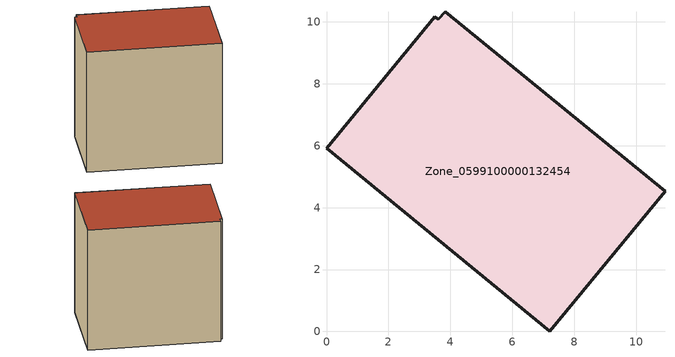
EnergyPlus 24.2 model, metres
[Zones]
Zone_0599100000132454
 floor ground (C_G): 0,5.92 3.49,10.17 3.61,10.08 3.83,10.33 10.93,4.53 7.21,0 z0
 wall outside (C_F): 0,5.92 7.21,0 10.93,4.53 3.83,10.33 3.61,10.08 3.49,10.17 0,5.92 z0:9.1
 roof outside (C_R): 3.49,10.17 0,5.92 7.21,0 10.93,4.53 3.83,10.33 3.61,10.08 z9.1
[BUILDING]
Pand.0599100000132454: North Axis=0; Terrain=City; Loads Convergence Tolerance Value=0.04; Temperature Convergence Tolerance Value=0.4; Solar Distribution=FullExterior; Maximum Number of Warmup Days=25; Minimum Number of Warmup Days=1
[Site:Location]
Rotterdam.The.Hague.AP_ZH_NLD Design_Conditions: Latitude=51.96; Longitude=4.45; Time Zone=1; Elevation=-4.5
[SITE:GROUNDTEMPERATURE:BUILDINGSURFACE]
18, 18, 18, 18, 18, 18, 18, 18, 18, 18, 18, 18
[MATERIAL] Thermal Absorptance=0.9; Solar Absorptance=0.7; Visible Absorptance=0.7
Name | Roughness | Thickness | Conductivity | Density | Specific Heat
G.TC.1946-1964 | MediumSmooth | 0.15 | 1 | 540 | 1210
F.TC.1946-1964 | Rough | 0.3 | 0.857143 | 1920 | 840
R.TC.1946-1964 | MediumRough | 0.2 | 0.235294 | 1500 | 1000
[CONSTRUCTION]
C_G: G.TC.1946-1964
C_F: F.TC.1946-1964
C_R: R.TC.1946-1964
[ZONE]
Zone_0599100000132454: Type=1; Multiplier=1; Ceiling Height=Autocalculate; Volume=Autocalculate; Floor Area=autocalculate; Part of Total Floor Area=Yes
[ZONEINFILTRATION:DESIGNFLOWRATE]
Infil_Zone_0599100000132454: Zone or ZoneList or Space or SpaceList=Zone_0599100000132454; Schedule=AlwaysOn; Design Flow Rate Calculation Method=Flow/Area; Flow Rate per Floor Area=0.003; Constant Term Coefficient=1; Temperature Term Coefficient=0; Velocity Term Coefficient=0; Velocity Squared Term Coefficient=0
[HVACTEMPLATE:ZONE:IDEALLOADSAIRSYSTEM]
Zone_0599100000132454: Maximum Heating Supply Air Temperature=50; Minimum Cooling Supply Air Temperature=13; Maximum Heating Supply Air Humidity Ratio=0.0156; Minimum Cooling Supply Air Humidity Ratio=0.0077; Heating Limit=NoLimit; Cooling Limit=NoLimit; Dehumidification Control Type=ConstantSensibleHeatRatio; Cooling Sensible Heat Ratio=0.7; Dehumidification Setpoint=60; Humidification Control Type=None; Humidification Setpoint=30; Outdoor Air Method=None; Outdoor Air Flow Rate per Person=0.00944; Outdoor Air Flow Rate per Zone Floor Area=0; Outdoor Air Flow Rate per Zone=0; Demand Controlled Ventilation Type=None; Outdoor Air Economizer Type=NoEconomizer; Heat Recovery Type=None; Sensible Heat Recovery Effectiveness=0.7; Latent Heat Recovery Effectiveness=0.65
[ZONECONTROL:THERMOSTAT]
ThermostatControl_Zone_0599100000132454: Zone or ZoneList=Zone_0599100000132454; Control Type Schedule=DualSetpointControlType; Control 1=Thermostat_Zone_0599100000132454; Temperature Difference Between Cutout And Setpoint=0
[THERMOSTATSETPOINT:DUALSETPOINT]
Thermostat_Zone_0599100000132454: Heating Setpoint Temperature Schedule=HeatingSetpoint_Zone_0599100000132454; Cooling Setpoint Temperature Schedule=CoolingSetpoint_Zone_0599100000132454
[SCHEDULE:COMPACT]
HeatingSetpoint_Zone_0599100000132454: Through: 12/31, For: AllDays, Until: 24:00, 21
CoolingSetpoint_Zone_0599100000132454: Through: 12/31, For: AllDays, Until: 24:00, 24
DualSetpointControlType: Through: 12/31, For: AllDays, Until: 24:00, 4
AlwaysOn: Through: 12/31, For: AllDays, Until: 24:00, 1
